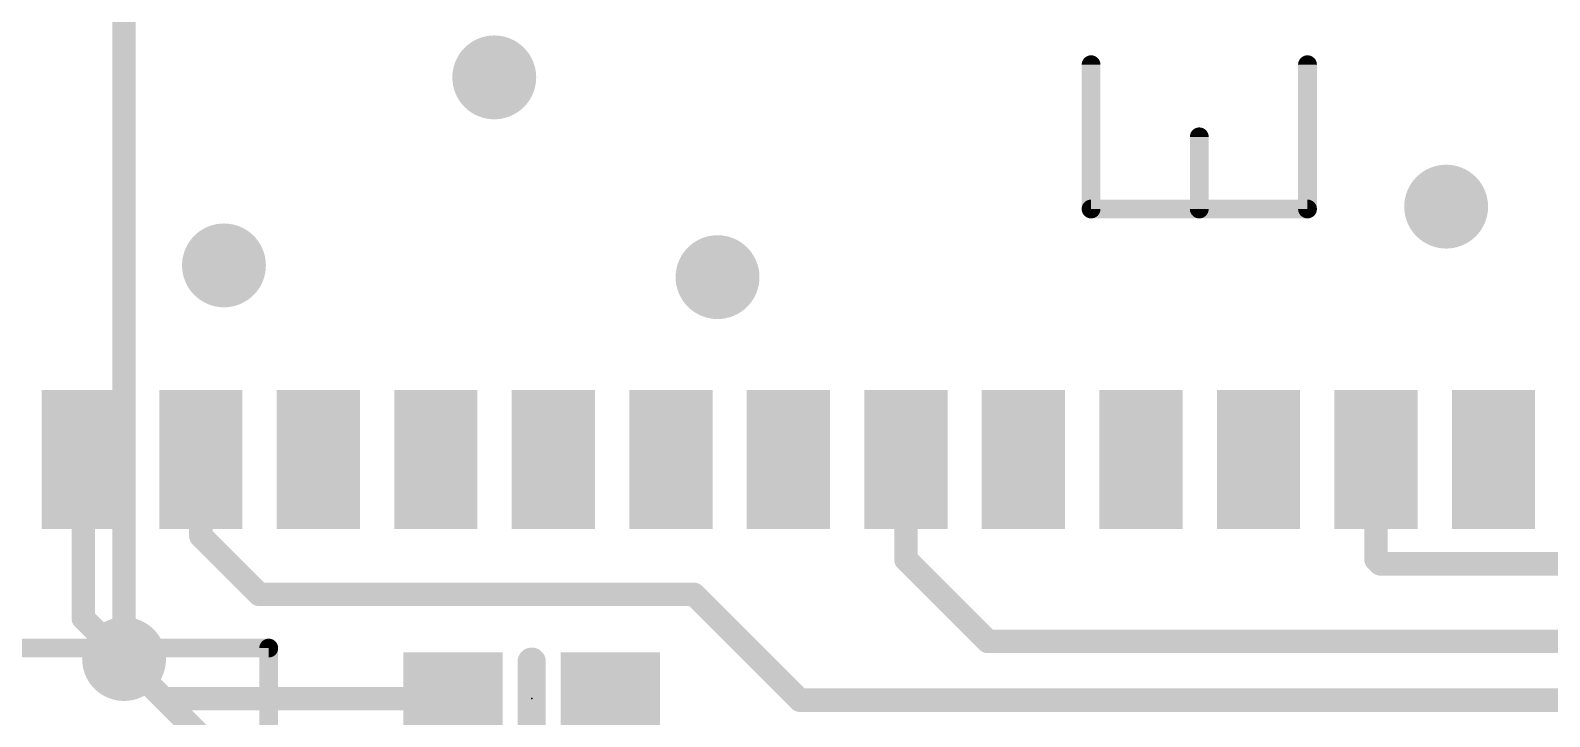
# Model space of a CAD drawing. Extents: x -3.3 to 68.7, y -0.1 to 53.5.
# Drawn here: x 8.32 to 24.74, y 11.51 to 18.92 of the extents above; entities that cross this region are included whole.
import ezdxf

# ---------------------------------------------------------------- set-up
doc = ezdxf.new("R2010")
doc.units = 0
for name, color, linetype in [('1', 12, 'CONTINUOUS'), ('16', 5, 'CONTINUOUS'), ('18', 3, 'CONTINUOUS'), ('21', 40, 'CONTINUOUS'), ('23', 53, 'CONTINUOUS')]:
    doc.layers.add(name, color=color, linetype=linetype)

# ---------------------------------------------------------------- blocks, each defined once
blk = doc.blocks.new('RECT')
blk.add_solid([(-0.5, -0.5), (0.5, -0.5), (-0.5, 0.5), (0.5, 0.5)])
blk = doc.blocks.new('ROUNDV')
at = {"const_width": 0.5}
blk.add_lwpolyline([(0, -0.25, 1), (0, 0.25, 1), (0, -0.25)], format="xyb", dxfattribs=at)

msp = doc.modelspace()

# ---------------------------------------------------------------- linework, layer by layer
at = {"layer": '1', "const_width": 0.254}
for points in [[(8.8938, 14.2854), (8.8938, 12.5692)], [(10.1638, 14.2854), (10.1638, 13.4582)], [(17.7838, 14.2854), (17.7838, 13.2042)], [(22.8638, 14.2854), (22.8638, 13.2042)], [(10.1638, 13.4582), (10.795, 12.827)], [(18.669, 12.319), (17.7838, 13.2042)], [(22.8638, 13.2042), (22.9108, 13.1572)], [(22.9108, 13.1572), (25.0952, 13.1572)], [(10.795, 12.827), (15.494, 12.827)], [(15.494, 12.827), (16.637, 11.684)], [(8.8938, 12.5692), (9.3345, 12.1285)], [(25.654, 12.319), (18.669, 12.319)], [(9.7626, 11.7004), (9.3345, 12.1285)], [(12.8896, 11.7004), (9.7626, 11.7004)], [(12.8896, 10.1634), (12.8896, 11.7004)], [(26.162, 11.684), (16.637, 11.684)]]:
    msp.add_lwpolyline(points, dxfattribs=at)
at = {"layer": '1', "const_width": 0.127}
for points in [[(8.9573, 14.2854, 1), (8.8303, 14.2854)], [(10.2273, 14.2854, 1), (10.1003, 14.2854)], [(17.8473, 14.2854, 1), (17.7203, 14.2854)], [(22.9273, 14.2854, 1), (22.8003, 14.2854)], [(10.2087, 13.5031, 1), (10.1189, 13.4133)], [(10.1003, 13.4582, 1), (10.2273, 13.4582)], [(17.8287, 13.2491, 1), (17.7389, 13.1593)], [(22.9087, 13.2491, 1), (22.8189, 13.1593)], [(17.7203, 13.2042, 1), (17.8473, 13.2042)], [(22.8003, 13.2042, 1), (22.9273, 13.2042)], [(22.9108, 13.2207, 1), (22.9108, 13.0937)], [(22.8659, 13.1123, 1), (22.9557, 13.2021)], [(10.795, 12.8905, 1), (10.795, 12.7635)], [(10.7501, 12.7821, 1), (10.8399, 12.8719)], [(15.5389, 12.8719, 1), (15.4491, 12.7821)], [(15.494, 12.7635, 1), (15.494, 12.8905)], [(8.9387, 12.6141, 1), (8.8489, 12.5243)], [(8.8303, 12.5692, 1), (8.9573, 12.5692)], [(18.669, 12.3825, 1), (18.669, 12.2555)], [(18.6241, 12.2741, 1), (18.7139, 12.3639)], [(9.3794, 12.1734, 1), (9.2896, 12.0836)], [(9.2896, 12.0836, 1), (9.3794, 12.1734)], [(9.7626, 11.7639, 1), (9.7626, 11.6369)], [(12.9531, 11.7004, 1), (12.8261, 11.7004)], [(12.8896, 11.6369, 1), (12.8896, 11.7639)], [(9.7177, 11.6555, 1), (9.8075, 11.7453)], [(16.637, 11.7475, 1), (16.637, 11.6205)], [(16.5921, 11.6391, 1), (16.6819, 11.7289)]]:
    msp.add_lwpolyline(points, format="xyb", dxfattribs=at)
at = {"layer": '16', "const_width": 0.254}
for points in [[(9.3345, 12.1285), (9.3345, 31.0515)], [(9.3345, 12.1285), (10.287, 11.176)]]:
    msp.add_lwpolyline(points, dxfattribs=at)
at = {"layer": '16', "const_width": 0.127}
for points in [[(9.3794, 12.1734, 1), (9.2896, 12.0836)], [(9.271, 12.1285, 1), (9.398, 12.1285)]]:
    msp.add_lwpolyline(points, format="xyb", dxfattribs=at)
at = {"layer": '21'}
for points, const_width in [([(19.7846, 18.5518), (19.7846, 16.9926)], 0.2032), ([(22.1234, 16.9926), (22.1234, 18.5518)], 0.2032), ([(20.954, 16.9926), (20.954, 17.7722)], 0.2032), ([(19.7846, 16.9926), (22.1234, 16.9926)], 0.2032), ([(-0.002, 12.247), (10.898, 12.247)], 0.2032), ([(10.898, 12.247), (10.898, 10.347)], 0.2032), ([(13.7396, 11.3004), (13.7396, 12.1004)], 0.3048)]:
    msp.add_lwpolyline(points, dxfattribs=dict(at, const_width=const_width))
for points, const_width in [([(19.8354, 18.5518, 1), (19.7338, 18.5518)], 0.1016), ([(22.1742, 18.5518, 1), (22.0726, 18.5518)], 0.1016), ([(21.0048, 17.7722, 1), (20.9032, 17.7722)], 0.1016), ([(19.7846, 17.0434, 1), (19.7846, 16.9418)], 0.1016), ([(22.1234, 16.9418, 1), (22.1234, 17.0434)], 0.1016), ([(19.7338, 16.9926, 1), (19.8354, 16.9926)], 0.1016), ([(20.9032, 16.9926, 1), (21.0048, 16.9926)], 0.1016), ([(22.0726, 16.9926, 1), (22.1742, 16.9926)], 0.1016), ([(10.9488, 12.247, 1), (10.8472, 12.247)], 0.1016), ([(10.898, 12.1962, 1), (10.898, 12.2978)], 0.1016), ([(13.8158, 12.1004, 1), (13.6634, 12.1004)], 0.1524)]:
    msp.add_lwpolyline(points, format="xyb", dxfattribs=dict(at, const_width=const_width))
at = {"layer": '23'}
msp.add_point((13.7396, 11.7004), dxfattribs=at)

# ---------------------------------------------------------------- block references
at = {"layer": '1', "xscale": 1.5, "yscale": 0.9, "rotation": 270}
for p in [(8.8938, 14.2854), (10.1638, 14.2854), (11.4338, 14.2854), (12.7038, 14.2854), (13.9738, 14.2854), (15.2438, 14.2854), (16.5138, 14.2854), (17.7838, 14.2854), (19.0538, 14.2854), (20.3238, 14.2854), (21.5938, 14.2854), (22.8638, 14.2854), (24.1338, 14.2854)]:
    msp.add_blockref('RECT', p, dxfattribs=at)
at = {"layer": '1', "xscale": 1.075, "rotation": 180}
for p in [(12.8896, 11.7004), (14.5896, 11.7004)]:
    msp.add_blockref('RECT', p, dxfattribs=at)
at = {"layer": '18', "xscale": 0.9064, "yscale": 0.9064}
for p in [(13.335, 18.415), (13.335, 18.415), (23.622, 17.018), (23.622, 17.018), (10.414, 16.383), (10.414, 16.383), (15.748, 16.256), (15.748, 16.256), (9.3345, 12.1285), (9.3345, 12.1285)]:
    msp.add_blockref('ROUNDV', p, dxfattribs=at)

doc.saveas('drawing.dxf')
